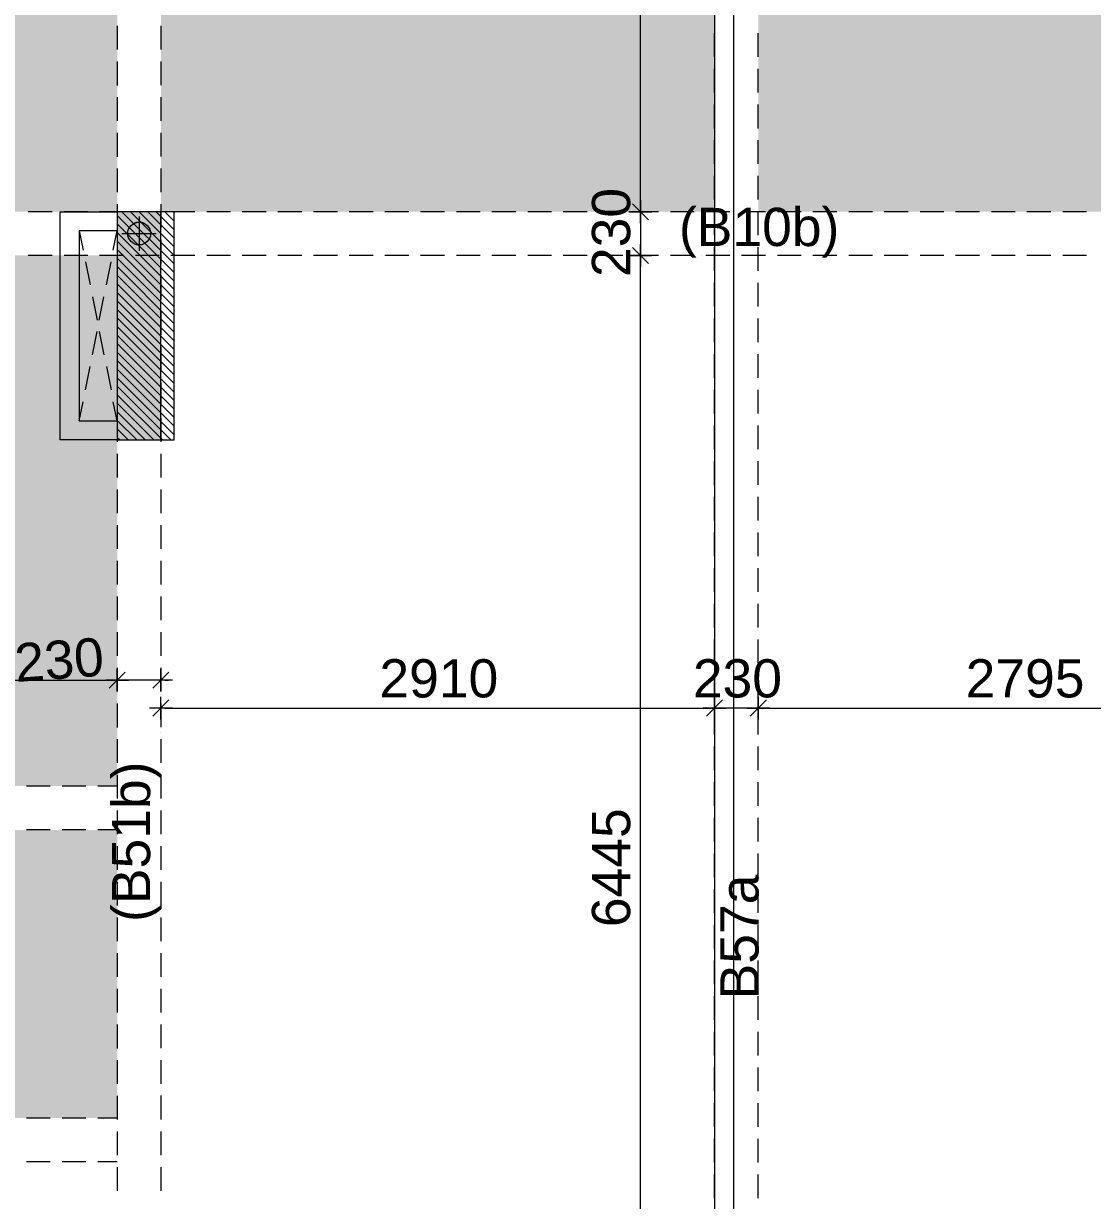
# Model space of a CAD drawing. Header units: millimetres. Extents: x -1303 to 98744, y -1303 to 90097.
# Drawn here: x 12321 to 17940, y 19989 to 26177 of the extents above; entities that cross this region are included whole.
import ezdxf

# ---------------------------------------------------------------- set-up
doc = ezdxf.new("R2010")
doc.units = ezdxf.units.MM
doc.layers.add('PDF_Geometry', color=7, linetype='Continuous')
doc.layers.add('PDF_Text', color=7, linetype='Continuous')
doc.layers.add('PDF_Solid Fills', color=192, linetype='Continuous', true_color=0xc2c0c0c0)
doc.styles.add('PDF ArialMT', font='arial.ttf')

msp = doc.modelspace()

# ---------------------------------------------------------------- hatches: boundary and pattern name
at = {"layer": 'PDF_Solid Fills', "true_color": 0x0000b2}
h = msp.add_hatch(color=33, dxfattribs=at)
h.paths.add_polyline_path([(22404.2843, 31942.72087), (22404.2843, 32112.74047), (19209.26177, 32112.74047), (19209.26177, 30922.67974), (22404.2843, 30922.67974), (22404.2843, 31642.7072), (21409.2932, 31642.7072), (21409.2932, 31942.72087)], flags=0)
h.paths.add_polyline_path([(11529.29261, 29607.70354), (11529.29261, 32397.68983), (12814.30857, 32397.68983), (12814.30857, 29607.70354)], flags=0)
h.paths.add_polyline_path([(12814.30857, 32627.71257), (12814.30857, 34142.75024), (8234.23832, 34142.75024), (8234.23832, 32627.71257)], flags=0)
h.paths.add_polyline_path([(12814.30857, 22167.74491), (12814.30857, 24957.72913), (11529.29261, 24957.72913), (11529.29261, 22167.74491)], flags=0)
h.paths.add_polyline_path([(8234.23832, 21937.72009), (8234.23832, 20422.68242), (12814.30857, 20422.68242), (12814.30857, 21937.72009)], flags=0)
h.paths.add_polyline_path([(21869.25605, 23642.75499), (21869.25605, 22452.69219), (19209.26177, 22452.69219), (19209.26177, 23642.75499)], flags=0)
h.paths.add_polyline_path([(23229.25373, 22452.69219), (23229.25373, 23642.75499), (25959.23687, 23642.75499), (25959.23687, 22452.69219)], flags=0)
h.paths.add_polyline_path([(32354.27376, 21952.6997), (32354.27376, 20422.68242), (36934.25928, 20422.68242), (36934.25928, 21952.6997)], flags=0)
h.paths.add_polyline_path([(33639.29074, 24957.72913), (33639.29074, 22182.72451), (32354.27376, 22182.72451), (32354.27376, 24957.72913)], flags=0)
h.paths.add_polyline_path([(26964.2984, 30922.67974), (26964.2984, 32112.74047), (30159.32092, 32112.74047), (30159.32092, 30922.67974)], flags=0)
h.paths.add_polyline_path([(28349.2614, 32342.68057), (28349.2614, 33242.7154), (27564.23691, 33242.7154), (27564.23691, 32342.68057)], flags=0)
h.paths.add_polyline_path([(40634.2682, 32627.71257), (40634.2682, 34142.75024), (36554.27309, 34142.75024), (36554.27309, 32627.71257)], flags=0)
h.paths.add_polyline_path([(36554.27309, 29607.70354), (36554.27309, 32397.68983), (37839.28802, 32397.68983), (37839.28802, 29607.70354)], flags=0)
h.paths.add_polyline_path([(41994.26382, 34142.75024), (41994.26382, 32627.71257), (46074.25892, 32627.71257), (46074.25892, 34142.75024)], flags=0)
h.paths.add_polyline_path([(46074.25892, 32397.68983), (46074.25892, 29607.70354), (44789.244, 29607.70354), (44789.244, 32397.68983)], flags=0)
h.paths.add_polyline_path([(45694.27273, 20422.68242), (45694.27273, 21952.6997), (50274.26033, 21952.6997), (50274.26033, 20422.68242)], flags=0)
h.paths.add_polyline_path([(48989.24127, 22182.72451), (48989.24127, 24957.72913), (50274.26033, 24957.72913), (50274.26033, 22182.72451)], flags=0)
h.paths.add_polyline_path([(52469.2958, 32112.74047), (52469.2958, 30922.67974), (55664.23361, 30922.67974), (55664.23361, 32112.74047)], flags=0)
h.paths.add_polyline_path([(55064.29717, 32342.68057), (55064.29717, 33242.7154), (54439.30655, 33242.7154), (54439.30655, 32342.68057)], flags=0)
h.paths.add_polyline_path([(63419.27024, 30922.67974), (63419.27024, 32112.74047), (60524.25933, 32112.74047), (60524.25933, 31222.69135), (60224.24978, 31222.69135), (60224.24978, 30922.67974)], flags=0)
h.paths.add_polyline_path([(60819.28118, 23642.75499), (60819.28118, 22452.69219), (63419.27024, 22452.69219), (63419.27024, 23642.75499)], flags=0)
h.paths.add_polyline_path([(56669.29721, 23642.75499), (56669.29721, 22452.69219), (59359.2507, 22452.69219), (59359.2507, 23642.75499)], flags=0)
h.paths.add_polyline_path([(71099.24354, 29607.70354), (71099.24354, 32397.68983), (69814.31126, 32397.68983), (69814.31126, 29607.70354)], flags=0)
h.paths.add_polyline_path([(71099.24354, 22167.74491), (71099.24354, 24957.72913), (69814.31126, 24957.72913), (69814.31126, 22167.74491)], flags=0)
h.paths.add_polyline_path([(69814.31126, 21937.72009), (69814.31126, 20422.68242), (74394.29472, 20422.68242), (74394.29472, 21937.72009)], flags=0)
h.paths.add_polyline_path([(69814.31126, 34142.75024), (69814.31126, 32627.71257), (74394.29472, 32627.71257), (74394.29472, 34142.75024)], flags=0)
at = {"layer": 'PDF_Solid Fills', "true_color": 0x00007f}
h = msp.add_hatch(color=254, dxfattribs=at)
h.paths.add_polyline_path([(31469.30117, 29377.68079), (31469.30117, 25187.75188), (33129.31253, 25187.75188), (33129.31253, 29377.68079)], flags=0)
h.paths.add_polyline_path([(33359.25057, 25187.75188), (33359.25057, 29377.68079), (36934.25928, 29377.68079), (36934.25928, 25187.75188)], flags=0)
h.paths.add_polyline_path([(37164.2841, 25187.75188), (37164.2841, 29377.68079), (40934.27775, 29377.68079), (40934.27775, 25187.75188)], flags=0)
h.paths.add_polyline_path([(41164.30255, 25182.67534), (41164.30255, 29377.68079), (45464.24791, 29377.68079), (45464.24791, 25182.67534)], flags=0)
h.paths.add_polyline_path([(45694.27273, 29377.68079), (45694.27273, 25187.75188), (49039.2587, 25187.75188), (49039.2587, 29377.68079)], flags=0)
h.paths.add_polyline_path([(49269.28352, 25187.75188), (49269.28352, 29377.68079), (51159.31349, 29377.68079), (51159.31349, 25187.75188)], flags=0)
h.paths.add_polyline_path([(41164.30255, 21382.72041), (41164.30255, 24957.72913), (45464.24791, 24957.72913), (45464.24791, 21382.72041)], flags=0)
h.paths.add_polyline_path([(37164.2841, 24957.72913), (37164.2841, 21382.72041), (40934.27775, 21382.72041), (40934.27775, 24957.72913)], flags=0)
h.paths.add_polyline_path([(40934.27775, 19182.68898), (40934.27775, 21152.69766), (37164.2841, 21152.69766), (37164.2841, 18512.67482), (40864.28888, 18512.67482), (40864.28888, 19182.68898)], flags=0)
h.paths.add_polyline_path([(41164.30255, 21152.69766), (41164.30255, 18512.67482), (43234.25726, 18512.67482), (43234.25726, 21152.69766)], flags=0)
h.paths.add_polyline_path([(41164.30255, 18282.73679), (45464.24791, 18282.73679), (45464.24791, 15760.43508), (41164.30255, 15663.95813)], flags=0)
h.paths.add_polyline_path([(37164.2841, 18282.73679), (40934.27775, 18282.73679), (40934.27775, 15658.79481), (37164.2841, 15574.16518)], flags=0)
h.paths.add_polyline_path([(12814.30857, 29377.68079), (12814.30857, 25187.75188), (8234.23832, 25187.75188), (8234.23832, 29377.68079)], flags=0)
h.paths.add_polyline_path([(13044.24764, 25187.75188), (13044.24764, 29377.68079), (15954.23712, 29377.68079), (15954.23712, 25187.75188)], flags=0)
h.paths.add_polyline_path([(16184.2609, 29377.68079), (16184.2609, 25187.75188), (18909.25016, 25187.75188), (18909.25016, 29377.68079)], flags=0)
h.paths.add_polyline_path([(66559.28558, 25187.75188), (66559.28558, 29377.68079), (63649.29506, 29377.68079), (63649.29506, 25187.75188)], flags=0)
h.paths.add_polyline_path([(66789.30626, 25187.75188), (66789.30626, 29377.68079), (69584.28231, 29377.68079), (69584.28231, 25187.75188)], flags=0)
h.paths.add_polyline_path([(69814.31126, 29377.68079), (69814.31126, 25187.75188), (74394.29472, 25187.75188), (74394.29472, 29377.68079)], flags=0)

# ---------------------------------------------------------------- linework, layer by layer
at = {"layer": 'PDF_Geometry', "color": 9, "lineweight": 0, "true_color": 0xc0c0c0}
for points in [[(13535.43832, 32805.60421), (13454.19305, 32817.45153), (13454.19305, 32147.18531), (13353.48462, 32097.25466), (13353.48462, 31997.39128), (15954.15242, 31997.39128), (15954.15242, 18282.31322), (17183.82026, 18282.31322), (17183.82026, 18512.50539), (15954.15242, 18512.50539)], [(13353.48462, 32147.18531), (13454.19305, 32097.25466), (14953.83064, 32097.25466), (14953.83064, 32397.68983), (15053.69298, 32397.68983), (15053.69298, 32097.25466), (15954.15242, 32097.25466), (15954.15242, 32397.68983), (16054.01475, 32397.68983), (16054.01475, 32097.25466), (17653.51469, 32097.25466), (17653.51469, 31997.39128), (16054.01475, 31997.39128), (16054.01475, 18512.50539)], [(12813.54719, 23987.19716), (12513.95811, 23987.19716), (12513.95811, 25187.24567), (12813.54719, 25187.24567)], [(12793.23588, 24985.82675), (12813.54719, 25087.3823), (12613.82148, 25087.3823), (12613.82148, 24087.06053), (12813.54719, 24087.06053), (12793.23588, 24188.61608)], [(12613.82148, 25087.3823), (12634.1328, 24985.82675)], [(12646.82724, 24924.04671), (12671.369, 24802.18087)], [(12756.84576, 24802.18087), (12781.38752, 24924.04671)], [(12683.21736, 24740.40083), (12707.76016, 24617.68787)], [(12719.60851, 24617.68787), (12744.15131, 24740.40083)], [(12683.21736, 24434.042), (12707.76016, 24556.75496)], [(12719.60851, 24556.75496), (12744.15131, 24434.042)], [(12646.82724, 24250.39405), (12671.369, 24373.10701)], [(12756.84576, 24373.10701), (12781.38752, 24250.39405)], [(12613.82148, 24087.06053), (12634.1328, 24188.61608)]]:
    msp.add_lwpolyline(points, dxfattribs=at)
at = {"layer": 'PDF_Geometry', "color": 122, "lineweight": 0, "true_color": 0x00b88a}
for points in [[(15564.01004, 25227.02118), (15564.01004, 25207.55595), (15564.01004, 29356.94694), (15564.01004, 29337.48171)], [(15564.01004, 25187.24567), (15564.01004, 24957.05143)], [(15564.01004, 18552.28298), (15564.01004, 18531.97062), (15564.01004, 24937.58828), (15564.01004, 24917.27592)], [(13043.73936, 22664.43569), (13043.73936, 22784.60934)], [(11549.18037, 22724.52355), (12794.08196, 22724.52355), (12773.77168, 22724.52355)], [(13043.73936, 22724.52355), (12813.54719, 22724.52355)], [(13103.82722, 22724.52355), (12983.65254, 22724.52355)], [(13086.05417, 22766.83836), (13001.42455, 22682.20874)], [(13064.05068, 22724.52355), (13083.5159, 22724.52355)], [(13086.05417, 22620.42869), (13001.42455, 22534.95194)], [(13043.73936, 22518.02602), (13043.73936, 22637.35462)], [(13103.82722, 22578.11388), (12983.65254, 22578.11388)], [(13064.05068, 22578.11388), (15933.8411, 22578.11388), (15913.53081, 22578.11388)], [(16183.49849, 22578.11388), (15954.15242, 22578.11388)], [(16224.12113, 22578.11388), (16203.81085, 22578.11388), (18958.50518, 22578.11388), (18939.03995, 22578.11388)]]:
    msp.add_lwpolyline(points, dxfattribs=at)
at = {"layer": 'PDF_Geometry', "color": 157, "lineweight": 0, "true_color": 0x3f5f7f}
for points in [[(12813.54719, 26164.71786), (12813.54719, 26039.46559)], [(13043.73936, 26164.71786), (13043.73936, 26039.46559)], [(15954.15242, 26001.38226), (15954.15242, 26125.7874)], [(16183.49849, 26001.38226), (16183.49849, 26125.7874)], [(12813.54719, 25976.83843), (12813.54719, 25851.58824)], [(13043.73936, 25977.68555), (13043.73936, 25852.43329)], [(15954.15242, 25813.50491), (15954.15242, 25938.7551)], [(16183.49849, 25813.50491), (16183.49849, 25938.7551)], [(12813.54719, 25789.8082), (12813.54719, 25664.55594)], [(13043.73936, 25789.8082), (13043.73936, 25664.55594)], [(15954.15242, 25625.62548), (15954.15242, 25750.87774)], [(16183.49849, 25625.62548), (16183.49849, 25750.87774)], [(12813.54719, 25601.93084), (12813.54719, 25476.67858)], [(13043.73936, 25601.93084), (13043.73936, 25477.52363)], [(15954.15242, 25438.59525), (15954.15242, 25563.84751)], [(16183.49849, 25438.59525), (16183.49849, 25563.84751)], [(12813.54719, 25414.05141), (12813.54719, 25289.64628)], [(13043.73936, 25414.89854), (13043.73936, 25289.64628)], [(15954.15242, 25250.71789), (15954.15242, 25375.96808)], [(16183.49849, 25250.71789), (16183.49849, 25375.96808)], [(12471.6433, 25187.24567), (12346.39207, 25187.24567)], [(12658.67456, 25187.24567), (12534.26942, 25187.24567)], [(12846.55295, 25187.24567), (12721.3007, 25187.24567)], [(12813.54719, 25227.02118), (12813.54719, 25101.76892)], [(13033.58422, 25187.24567), (12909.17908, 25187.24567)], [(13043.73936, 25227.02118), (13043.73936, 25102.61605)], [(13221.46157, 25187.24567), (13096.21035, 25187.24567)], [(13408.49388, 25187.24567), (13284.08771, 25187.24567)], [(13596.37123, 25187.24567), (13471.11897, 25187.24567)], [(13784.24859, 25187.24567), (13658.99736, 25187.24567)], [(13971.28089, 25187.24567), (13846.02863, 25187.24567)], [(14159.15825, 25187.24567), (14033.90599, 25187.24567)], [(14346.18952, 25187.24567), (14220.93829, 25187.24567)], [(14534.06791, 25187.24567), (14408.81565, 25187.24567)], [(14721.09917, 25187.24567), (14596.693, 25187.24567)], [(14908.97653, 25187.24567), (14783.7253, 25187.24567)], [(15096.0078, 25187.24567), (14971.60266, 25187.24567)], [(15283.88618, 25187.24567), (15158.63393, 25187.24567)], [(15471.76355, 25187.24567), (15346.51232, 25187.24567)], [(15658.79481, 25187.24567), (15533.54358, 25187.24567)], [(15846.6732, 25187.24567), (15721.42095, 25187.24567)], [(16033.70447, 25187.24567), (15908.45221, 25187.24567)], [(15954.15242, 25063.68559), (15954.15242, 25188.93785)], [(16221.58183, 25187.24567), (16096.32956, 25187.24567)], [(16183.49849, 25063.68559), (16183.49849, 25188.93785)], [(16408.61413, 25187.24567), (16284.20899, 25187.24567)], [(16596.49148, 25187.24567), (16471.23922, 25187.24567)], [(16783.52379, 25187.24567), (16659.11658, 25187.24567)], [(16971.40114, 25187.24567), (16846.14888, 25187.24567)], [(17158.43137, 25187.24567), (17034.02624, 25187.24567)], [(17346.3108, 25187.24567), (17221.05854, 25187.24567)], [(17534.18816, 25187.24567), (17408.9359, 25187.24567)], [(17721.21839, 25187.24567), (17595.9682, 25187.24567)], [(17909.09782, 25187.24567), (17783.84555, 25187.24567)], [(12813.54719, 25039.14383), (12813.54719, 24914.73662)], [(13043.73936, 25039.98888), (13043.73936, 24914.73662)], [(15954.15242, 24875.80823), (15954.15242, 25001.0605)], [(16183.49849, 24875.80823), (16183.49849, 25001.0605)], [(12471.6433, 24957.05143), (12346.39207, 24957.05143)], [(12658.67456, 24957.05143), (12534.26942, 24957.05143)], [(12846.55295, 24957.05143), (12721.3007, 24957.05143)], [(13033.58422, 24957.05143), (12909.17908, 24957.05143)], [(13221.46157, 24957.05143), (13096.21035, 24957.05143)], [(13408.49388, 24957.05143), (13284.08771, 24957.05143)], [(13596.37123, 24957.05143), (13471.11897, 24957.05143)], [(13784.24859, 24957.05143), (13658.99736, 24957.05143)], [(13971.28089, 24957.05143), (13846.02863, 24957.05143)], [(14159.15825, 24957.05143), (14033.90599, 24957.05143)], [(14346.18952, 24957.05143), (14220.93829, 24957.05143)], [(14534.06791, 24957.05143), (14408.81565, 24957.05143)], [(14721.09917, 24957.05143), (14596.693, 24957.05143)], [(14908.97653, 24957.05143), (14783.7253, 24957.05143)], [(15096.0078, 24957.05143), (14971.60266, 24957.05143)], [(15283.88618, 24957.05143), (15158.63393, 24957.05143)], [(15471.76355, 24957.05143), (15346.51232, 24957.05143)], [(15658.79481, 24957.05143), (15533.54358, 24957.05143)], [(15846.6732, 24957.05143), (15721.42095, 24957.05143)], [(16033.70447, 24957.05143), (15908.45221, 24957.05143)], [(16221.58183, 24957.05143), (16096.32956, 24957.05143)], [(16408.61413, 24957.05143), (16284.20899, 24957.05143)], [(16596.49148, 24957.05143), (16471.23922, 24957.05143)], [(16783.52379, 24957.05143), (16659.11658, 24957.05143)], [(16971.40114, 24957.05143), (16846.14888, 24957.05143)], [(17158.43137, 24957.05143), (17034.02624, 24957.05143)], [(17346.3108, 24957.05143), (17221.05854, 24957.05143)], [(17534.18816, 24957.05143), (17408.9359, 24957.05143)], [(17721.21839, 24957.05143), (17595.9682, 24957.05143)], [(17909.09782, 24957.05143), (17783.84555, 24957.05143)], [(12813.54719, 24852.11152), (12813.54719, 24726.85926)], [(13043.73936, 24852.11152), (13043.73936, 24727.70639)], [(15954.15242, 24688.77593), (15954.15242, 24813.18107)], [(16183.49849, 24688.77593), (16183.49849, 24813.18107)], [(12813.54719, 24664.23417), (12813.54719, 24539.82903)], [(13043.73936, 24665.07922), (13043.73936, 24539.82903)], [(15954.15242, 24500.89857), (15954.15242, 24626.15084)], [(16183.49849, 24500.89857), (16183.49849, 24626.15084)], [(12813.54719, 24477.20186), (12813.54719, 24351.9496)], [(13043.73936, 24477.20186), (13043.73936, 24351.9496)], [(15954.15242, 24313.86627), (15954.15242, 24438.27348)], [(16183.49849, 24313.86627), (16183.49849, 24438.27348)], [(12813.54719, 24289.32451), (12813.54719, 24164.07225)], [(13043.73936, 24290.17163), (13043.73936, 24164.91937)], [(15954.15242, 24125.98892), (15954.15242, 24251.24118)], [(16183.49849, 24125.98892), (16183.49849, 24251.24118)], [(12813.54719, 24102.29221), (12813.54719, 23977.04202)], [(13043.73936, 24102.29221), (13043.73936, 23977.04202)], [(15954.15242, 23938.95869), (15954.15242, 24063.36382)], [(16183.49849, 23938.95869), (16183.49849, 24063.36382)], [(12813.54719, 23914.41485), (12813.54719, 23789.16259)], [(13043.73936, 23914.41485), (13043.73936, 23790.00971)], [(15954.15242, 23751.07926), (15954.15242, 23876.33152)], [(16183.49849, 23751.07926), (16183.49849, 23876.33152)], [(12813.54719, 23726.53749), (12813.54719, 23602.13236)], [(13043.73936, 23727.38462), (13043.73936, 23602.13236)], [(15954.15242, 23563.2019), (15954.15242, 23688.45416)], [(16183.49849, 23563.2019), (16183.49849, 23688.45416)], [(12813.54719, 23539.50519), (12813.54719, 23414.255)], [(13043.73936, 23539.50519), (13043.73936, 23415.10006)], [(15954.15242, 23376.17167), (15954.15242, 23501.42186)], [(16183.49849, 23376.17167), (16183.49849, 23501.42186)], [(12813.54719, 23351.62784), (12813.54719, 23227.2227)], [(13043.73936, 23352.47496), (13043.73936, 23227.2227)], [(15954.15242, 23188.29224), (15954.15242, 23313.5445)], [(16183.49849, 23188.29224), (16183.49849, 23313.5445)], [(12813.54719, 23164.59761), (12813.54719, 23039.34534)], [(13043.73936, 23164.59761), (13043.73936, 23040.1904)], [(15954.15242, 23001.26201), (15954.15242, 23125.66715)], [(16183.49849, 23001.26201), (16183.49849, 23125.66715)], [(12813.54719, 22976.71818), (12813.54719, 22852.31304)], [(13043.73936, 22977.5653), (13043.73936, 22852.31304)], [(15954.15242, 22813.38466), (15954.15242, 22938.63484)], [(16183.49849, 22813.38466), (16183.49849, 22938.63484)], [(12813.54719, 22789.68795), (12813.54719, 22664.43569)], [(13043.73936, 22789.68795), (13043.73936, 22664.43569)], [(15954.15242, 22626.35235), (15954.15242, 22750.75749)], [(16183.49849, 22626.35235), (16183.49849, 22750.75749)], [(12813.54719, 22601.81059), (12813.54719, 22476.55833)], [(13043.73936, 22602.65564), (13043.73936, 22477.40338)], [(15954.15242, 22438.475), (15954.15242, 22563.72726)], [(16183.49849, 22438.475), (16183.49849, 22563.72726)], [(12813.54719, 22414.77829), (12813.54719, 22289.52603)], [(13043.73936, 22414.77829), (13043.73936, 22289.52603)], [(15954.15242, 22251.44269), (15954.15242, 22375.84783)], [(16183.49849, 22251.44269), (16183.49849, 22375.84783)], [(12813.54719, 22226.90093), (12813.54719, 22101.64867)], [(13043.73936, 22226.90093), (13043.73936, 22102.4958)], [(12461.48815, 22167.66019), (12336.2359, 22167.66019)], [(12648.51942, 22167.66019), (12524.11428, 22167.66019)], [(12813.54719, 22167.66019), (12711.14555, 22167.66019)], [(15954.15242, 22063.56534), (15954.15242, 22188.8176)], [(16183.49849, 22063.56534), (16183.49849, 22188.8176)], [(12813.54719, 22039.02358), (12813.54719, 21914.61637)], [(13043.73936, 22039.86863), (13043.73936, 21914.61637)], [(15954.15242, 21875.68798), (15954.15242, 22000.94024)], [(16183.49849, 21875.68798), (16183.49849, 22000.94024)], [(12461.48815, 21937.46803), (12336.2359, 21937.46803)], [(12648.51942, 21937.46803), (12524.11428, 21937.46803)], [(12813.54719, 21937.46803), (12711.14555, 21937.46803)], [(12813.54719, 21851.99127), (12813.54719, 21726.73901)], [(13043.73936, 21851.99127), (13043.73936, 21727.58614)], [(15954.15242, 21688.65568), (15954.15242, 21813.90794)], [(16183.49849, 21688.65568), (16183.49849, 21813.90794)], [(12813.54719, 21664.11392), (12813.54719, 21539.70878)], [(13043.73936, 21664.95897), (13043.73936, 21539.70878)], [(15954.15242, 21500.77832), (15954.15242, 21626.03059)], [(16183.49849, 21500.77832), (16183.49849, 21626.03059)], [(12813.54719, 21477.08161), (12813.54719, 21351.82935)], [(13043.73936, 21477.08161), (13043.73936, 21352.67648)], [(15954.15242, 21313.74602), (15954.15242, 21438.15323)], [(16183.49849, 21313.74602), (16183.49849, 21438.15323)], [(12813.54719, 21289.20426), (12813.54719, 21164.79912)], [(13043.73936, 21290.05138), (13043.73936, 21164.79912)], [(15954.15242, 21125.86867), (15954.15242, 21251.12093)], [(16183.49849, 21125.86867), (16183.49849, 21251.12093)], [(12813.54719, 21102.17196), (12813.54719, 20976.92177)], [(13043.73936, 21102.17196), (13043.73936, 20976.92177)], [(15954.15242, 20938.83844), (15954.15242, 21063.24357)], [(16183.49849, 20938.83844), (16183.49849, 21063.24357)], [(12813.54719, 20914.2946), (12813.54719, 20789.04234)], [(13043.73936, 20915.14173), (13043.73936, 20789.88946)], [(15954.15242, 20750.95901), (15954.15242, 20876.21127)], [(16183.49849, 20750.95901), (16183.49849, 20876.21127)], [(12813.54719, 20727.26437), (12813.54719, 20602.01211)], [(13043.73936, 20727.26437), (13043.73936, 20602.01211)], [(15954.15242, 20563.92878), (15954.15242, 20688.33391)], [(16183.49849, 20563.92878), (16183.49849, 20688.33391)], [(12813.54719, 20539.38494), (12813.54719, 20414.13475)], [(13043.73936, 20540.23207), (13043.73936, 20414.97981)], [(15954.15242, 20376.05142), (15954.15242, 20501.30161)], [(16183.49849, 20376.05142), (16183.49849, 20501.30161)], [(12461.48815, 20422.59772), (12336.2359, 20422.59772)], [(12648.51942, 20422.59772), (12524.11428, 20422.59772)], [(12813.54719, 20422.59772), (12711.14555, 20422.59772)], [(12813.54719, 20351.50759), (12813.54719, 20227.10245)], [(13043.73936, 20352.35471), (13043.73936, 20227.10245)], [(15954.15242, 20188.17199), (15954.15242, 20313.42425)], [(16183.49849, 20188.17199), (16183.49849, 20313.42425)], [(12461.48815, 20192.40347), (12336.2359, 20192.40347)], [(12648.51942, 20192.40347), (12524.11428, 20192.40347)], [(12813.54719, 20192.40347), (12711.14555, 20192.40347)], [(12813.54719, 20164.47736), (12813.54719, 20039.22509)], [(13043.73936, 20164.47736), (13043.73936, 20040.07015)], [(15954.15242, 20001.14176), (15954.15242, 20126.39402)], [(16183.49849, 20001.14176), (16183.49849, 20126.39402)]]:
    msp.add_lwpolyline(points, dxfattribs=at)
at = {"layer": 'PDF_Geometry', "color": 122, "lineweight": 0, "true_color": 0x00b88a}
for points in [[(15564.01004, 25127.15781), (15564.01004, 25247.33146)], [(15503.92321, 25187.24567), (15624.09688, 25187.24567)], [(15606.32486, 25144.93086), (15521.69523, 25229.56049)], [(15521.69523, 24999.36624), (15606.32486, 24914.73662)], [(15564.01004, 25017.13929), (15564.01004, 24896.96564)], [(15624.09688, 24957.05143), (15503.92321, 24957.05143)], [(12813.54719, 22664.43569), (12813.54719, 22784.60934)], [(12873.63402, 22724.52355), (12753.46036, 22724.52355)], [(12855.862, 22766.83836), (12771.23238, 22682.20874)], [(15996.46723, 22620.42869), (15911.8376, 22534.95194)], [(15954.15242, 22518.02602), (15954.15242, 22637.35462)], [(16141.18368, 22534.95194), (16226.66043, 22620.42869)], [(16183.49849, 22637.35462), (16183.49849, 22518.02602)], [(16014.23924, 22578.11388), (15894.06559, 22578.11388)], [(16124.25775, 22578.11388), (16243.58636, 22578.11388)]]:
    msp.add_lwpolyline(points, close=True, dxfattribs=at)
at = {"layer": 'PDF_Geometry', "color": 5, "lineweight": 0}
for points in [[(12813.54719, 23987.19716), (13113.98236, 23987.19716), (13113.98236, 25187.24528), (12813.54719, 25187.24528)], [(12813.54719, 23987.19716), (13043.73978, 23987.19716), (13043.73978, 25187.24528), (12813.54719, 25187.24528)]]:
    msp.add_lwpolyline(points, close=True, dxfattribs=at)
at = {"layer": 'PDF_Geometry', "lineweight": 0}
for points in [[(12838.93608, 25187.24567), (13113.98236, 24913.04444)], [(12883.7902, 25187.24567), (13113.98236, 24957.89856)], [(12928.64328, 25187.24567), (13113.98236, 25002.75267)], [(12974.34348, 25187.24567), (13113.98236, 25047.60679)], [(13019.1976, 25187.24567), (13113.98236, 25092.45883)], [(13064.05068, 25187.24567), (13113.98236, 25137.31295)], [(13108.90479, 25187.24567), (13113.98236, 25182.16707)], [(15564.01004, 25187.24567), (15564.01004, 25187.24567)], [(15564.01004, 25187.24567), (15564.01004, 25187.24567)], [(15633.40592, 25187.24567), (15633.40592, 25187.24567)], [(15633.40592, 25187.24567), (15633.40592, 25187.24567)], [(15696.03206, 25187.24567), (15696.03206, 25187.24567)], [(15696.03206, 25187.24567), (15696.03206, 25187.24567)], [(15758.65818, 25187.24567), (15758.65818, 25187.24567)], [(15758.65818, 25187.24567), (15758.65818, 25187.24567)], [(15821.28431, 25187.24567), (15821.28431, 25187.24567)], [(15821.28431, 25187.24567), (15821.28431, 25187.24567)], [(15883.91045, 25187.24567), (15883.91045, 25187.24567)], [(15883.91045, 25187.24567), (15883.91045, 25187.24567)], [(15954.15242, 25187.24567), (15954.15242, 25187.24567)], [(15954.15242, 25187.24567), (15954.15242, 25187.24567)], [(12813.54719, 25167.78044), (13113.98236, 24867.34527)], [(12813.54719, 25122.92633), (13113.98236, 24822.49115)], [(12813.54719, 25078.07221), (13113.98236, 24777.63704)], [(12813.54719, 25033.21809), (13113.98236, 24732.78292)], [(12813.54719, 24988.36605), (13113.98236, 24687.93088)], [(12813.54719, 24943.51193), (13113.98236, 24643.07676)], [(15564.01004, 24957.05143), (15564.01004, 24957.05143)], [(15564.01004, 24957.05143), (15564.01004, 24957.05143)], [(15633.40592, 24957.05143), (15633.40592, 24957.05143)], [(15633.40592, 24957.05143), (15633.40592, 24957.05143)], [(15696.03206, 24957.05143), (15696.03206, 24957.05143)], [(15696.03206, 24957.05143), (15696.03206, 24957.05143)], [(15758.65818, 24957.05143), (15758.65818, 24957.05143)], [(15758.65818, 24957.05143), (15758.65818, 24957.05143)], [(15821.28431, 24957.05143), (15821.28431, 24957.05143)], [(15821.28431, 24957.05143), (15821.28431, 24957.05143)], [(15883.91045, 24957.05143), (15883.91045, 24957.05143)], [(15883.91045, 24957.05143), (15883.91045, 24957.05143)], [(15954.15242, 24957.05143), (15954.15242, 24957.05143)], [(15954.15242, 24957.05143), (15954.15242, 24957.05143)], [(12813.54719, 24898.65782), (13113.98236, 24598.22264)], [(12813.54719, 24853.8037), (13113.98236, 24553.36853)], [(12813.54719, 24808.94958), (13113.98236, 24508.51441)], [(12813.54719, 24763.25042), (13113.98236, 24463.66237)], [(12813.54719, 24718.3963), (13113.98236, 24418.80825)], [(12813.54719, 24673.54218), (13113.98236, 24373.95414)], [(12813.54719, 24628.69014), (13113.98236, 24329.10002)], [(12813.54719, 24583.83602), (13113.98236, 24284.2459)], [(12813.54719, 24538.98191), (13113.98236, 24239.39386)], [(12813.54719, 24494.12779), (13113.98236, 24194.53974)], [(12813.54719, 24449.27367), (13113.98236, 24149.68563)], [(12813.54719, 24404.42163), (13113.98236, 24104.83151)], [(12813.54719, 24359.56751), (13113.98236, 24059.13234)], [(12813.54719, 24314.7134), (13113.98236, 24014.27822)], [(12813.54719, 24269.85928), (13096.21035, 23987.19716)], [(12813.54719, 24225.00516), (13051.35624, 23987.19716)], [(12813.54719, 24180.15312), (13006.50315, 23987.19716)], [(12813.54719, 24135.299), (12961.64904, 23987.19716)], [(12813.54719, 24090.44489), (12916.79492, 23987.19716)], [(12813.54719, 24045.59077), (12871.94184, 23987.19716)], [(12813.54719, 24000.73665), (12827.08773, 23987.19716)], [(12813.54719, 22724.52355), (12813.54719, 22724.52355)], [(12813.54719, 22724.52355), (12813.54719, 22724.52355)], [(13043.73936, 22724.52355), (13043.73936, 22724.52355)], [(12813.54719, 22661.89638), (12813.54719, 22661.89638)], [(12813.54719, 22661.89638), (12813.54719, 22661.89638)], [(13043.73936, 22650.89412), (13043.73936, 22650.89412)], [(12813.54719, 22599.27129), (12813.54719, 22599.27129)], [(12813.54719, 22599.27129), (12813.54719, 22599.27129)], [(13043.73936, 22588.26902), (13043.73936, 22588.26902)], [(13043.73936, 22578.11388), (13043.73936, 22578.11388)], [(13043.73936, 22525.64393), (13043.73936, 22525.64393)], [(15954.15242, 22578.11388), (15954.15242, 22578.11388)], [(15954.15242, 22578.11388), (15954.15242, 22578.11388)], [(16183.49849, 22578.11388), (16183.49849, 22578.11388)], [(16183.49849, 22578.11388), (16183.49849, 22578.11388)], [(13043.73936, 22514.64166), (13043.73936, 22514.64166)], [(15954.15242, 22514.64166), (15954.15242, 22514.64166)], [(15954.15242, 22514.64166), (15954.15242, 22514.64166)], [(16183.49849, 22514.64166), (16183.49849, 22514.64166)], [(16183.49849, 22514.64166), (16183.49849, 22514.64166)], [(13043.73936, 22452.01449), (13043.73936, 22452.01449)], [(13043.73936, 22452.01449), (13043.73936, 22452.01449)], [(15954.15242, 22452.01449), (15954.15242, 22452.01449)], [(15954.15242, 22452.01449), (15954.15242, 22452.01449)], [(16183.49849, 22452.01449), (16183.49849, 22452.01449)], [(16183.49849, 22452.01449), (16183.49849, 22452.01449)]]:
    msp.add_lwpolyline(points, dxfattribs=at)
at = {"layer": 'PDF_Geometry', "color": 20, "lineweight": 0, "true_color": 0xff4405}
for points in [[(12928.64328, 25162.70184), (12928.64328, 24982.44032)], [(12838.93608, 25072.14855), (13019.1976, 25072.14855)]]:
    msp.add_lwpolyline(points, dxfattribs=at)
msp.add_circle((12929.26474, 25072.66056), 59.94697, dxfattribs=at)
at = {"layer": 'PDF_Geometry', "color": 7, "lineweight": 0, "true_color": 0xffffff}
msp.add_circle((12929.32784, 25072.73261), 60.01001, dxfattribs=at)
at = {"layer": 'PDF_Solid Fills', "lineweight": 0}
msp.add_solid([(13044.24764, 25187.75188), (12814.30857, 25187.75188), (13044.24764, 23987.70543), (12814.30857, 23987.70543)], dxfattribs=at)

# ---------------------------------------------------------------- texts
at = {"layer": 'PDF_Text', "char_height": 201.084641, "attachment_point": 4, "style": 'PDF ArialMT'}
for s, insert, rotation in [('230', (15411.16231, 24843.57538), 90), ('2301285230', (11184.58616, 22732.75603), 4.235500481), ('6445', (15411.16231, 21426.13766), 90)]:
    msp.add_mtext(s, dxfattribs=dict(at, insert=insert, rotation=rotation))
at = {"layer": 'PDF_Text', "color": 6, "insert": (15766.86502, 25077.13442), "char_height": 201.084641, "attachment_point": 4, "style": 'PDF ArialMT'}
msp.add_mtext('(B10b)', dxfattribs=at)
at = {"layer": 'PDF_Text', "char_height": 201.084641, "attachment_point": 4, "style": 'PDF ArialMT'}
for s, insert in [('2910', (14192.10827, 22732.75603)), ('230', (15839.77521, 22732.75603)), ('2795', (17273.63396, 22732.75603))]:
    msp.add_mtext(s, dxfattribs=dict(at, insert=insert))
at = {"layer": 'PDF_Text', "color": 6, "char_height": 201.084641, "attachment_point": 4, "rotation": 90, "style": 'PDF ArialMT'}
for s, insert in [('(B51b)', (12916.76865, 21453.6961)), ('B57a', (16086.28375, 21046.50104))]:
    msp.add_mtext(s, dxfattribs=dict(at, insert=insert))

doc.saveas('drawing.dxf')
